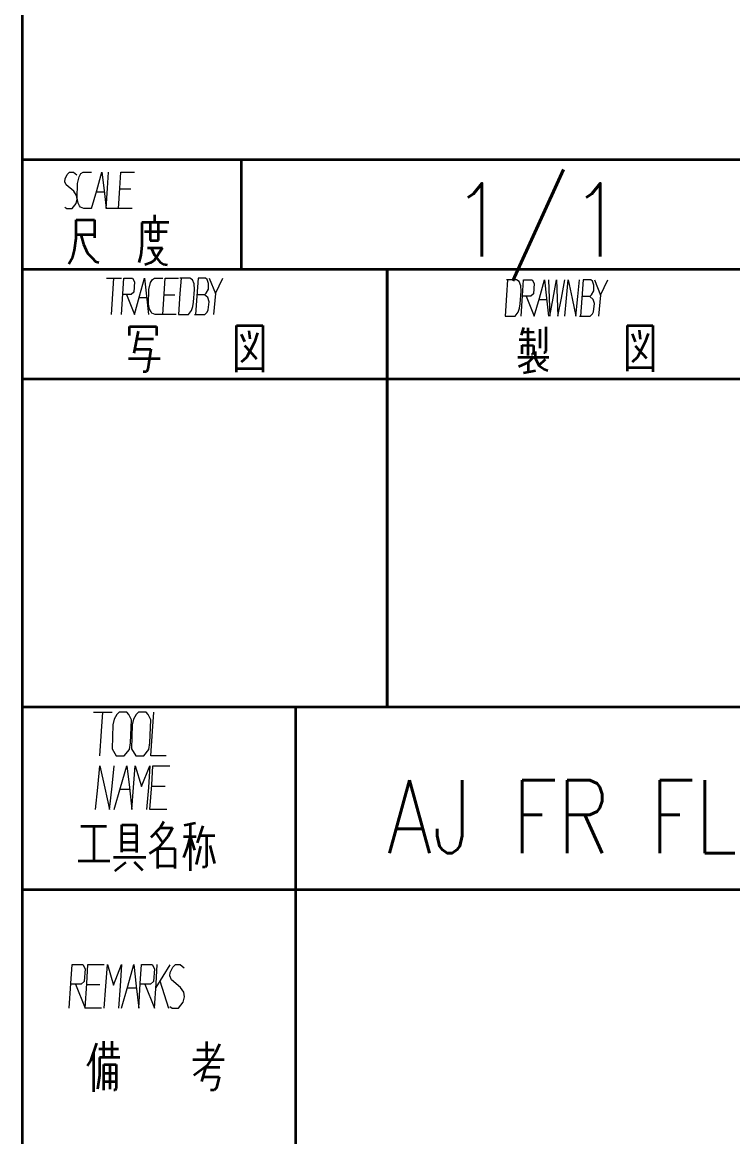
# Model space of a CAD drawing. Header units: millimetres. Extents: x 1333 to 104182, y -62616 to -5704.
# Drawn here: x 49564.3 to 49603.3, y -62531.8 to -62470.7 of the extents above; entities that cross this region are included whole.
import ezdxf
from ezdxf.enums import TextEntityAlignment as Align

# ---------------------------------------------------------------- set-up
doc = ezdxf.new("R2010")
doc.units = ezdxf.units.MM
doc.header["$LTSCALE"] = 0.5
doc.layers.add('08', color=1, linetype='Continuous')
doc.layers.add('SHM_LABEL', color=40, linetype='Continuous')
doc.styles.add('KAI', font='simplex.shx', dxfattribs={"width": 0.8, "bigfont": 'extfont.shx'})

# ---------------------------------------------------------------- blocks, each defined once
blk = doc.blocks.new('999')
at = {"color": 7, "lineweight": 35}
for p, q in [((75474.98, -11451.12), (75474.98, -11826.55)), ((75849.98, -11529.12), (75474.98, -11529.12)), ((75849.98, -11547.12), (75474.98, -11547.12)), ((75534.98, -11619.12), (75534.98, -11547.12)), ((75534.98, -11547.12), (75534.98, -11619.12)), ((75474.98, -11565.12), (75849.98, -11565.12)), ((75849.98, -11619.12), (75474.98, -11619.12)), ((75519.98, -11694.12), (75519.98, -11619.12)), ((75474.98, -11649.12), (75849.98, -11649.12))]:
    blk.add_line(p, q, dxfattribs=at)
at = {"color": 7, "lineweight": 35, "ltscale": 0.15}
blk.add_line((75510.98, -11529.12), (75510.98, -11547.12), dxfattribs=at)
at = {"color": 7, "lineweight": 35, "ltscale": 0.01048}
blk.add_line((75496.7, -11538.17), (75496.7, -11539.43), dxfattribs=at)
at = {"color": 7, "lineweight": 35, "ltscale": 0.024719}
blk.add_line((75483.84, -11541.97), (75483.84, -11539), dxfattribs=at)
at = {"color": 7, "lineweight": 35, "ltscale": 0.024854}
for p, q in [((75483.84, -11539), (75486.83, -11539)), ((75483.84, -11541.37), (75486.83, -11541.37))]:
    blk.add_line(p, q, dxfattribs=at)
at = {"color": 7, "lineweight": 35, "ltscale": 0.024521}
blk.add_line((75486.83, -11539), (75486.83, -11541.94), dxfattribs=at)
at = {"color": 7, "lineweight": 35, "ltscale": 0.031244}
blk.add_line((75494.66, -11539.43), (75494.66, -11543.18), dxfattribs=at)
at = {"color": 7, "lineweight": 35, "ltscale": 0.036694}
blk.add_line((75499.07, -11539.43), (75494.66, -11539.43), dxfattribs=at)
at = {"color": 7, "lineweight": 35, "ltscale": 0.024323}
for p, q in [((75496.01, -11539.43), (75496.01, -11542.35)), ((75497.36, -11542.35), (75497.36, -11539.43))]:
    blk.add_line(p, q, dxfattribs=at)
at = {"color": 7, "lineweight": 35, "ltscale": 0.016611}
blk.add_line((75483.54, -11543.94), (75483.84, -11541.97), dxfattribs=at)
at = {"color": 7, "lineweight": 35, "ltscale": 0.013959}
blk.add_line((75484.58, -11541.37), (75485.03, -11542.99), dxfattribs=at)
at = {"color": 7, "lineweight": 35, "ltscale": 0.030969}
blk.add_line((75498.78, -11540.97), (75495.07, -11540.97), dxfattribs=at)
at = {"color": 7, "lineweight": 35, "ltscale": 0.013629}
blk.add_line((75485.03, -11542.99), (75485.69, -11544.48), dxfattribs=at)
at = {"color": 7, "lineweight": 35, "ltscale": 0.013344}
blk.add_line((75494.66, -11543.18), (75494.48, -11544.77), dxfattribs=at)
at = {"color": 7, "lineweight": 35, "ltscale": 0.020715}
blk.add_line((75495.56, -11543.56), (75498.05, -11543.56), dxfattribs=at)
at = {"color": 7, "lineweight": 35, "ltscale": 0.011255}
blk.add_line((75496.01, -11542.35), (75497.36, -11542.35), dxfattribs=at)
at = {"color": 7, "lineweight": 35, "ltscale": 0.011421}
blk.add_line((75496.18, -11543.56), (75496.72, -11544.81), dxfattribs=at)
at = {"color": 7, "lineweight": 35, "ltscale": 0.020932}
blk.add_line((75498.05, -11543.56), (75496.65, -11545.64), dxfattribs=at)
at = {"color": 7, "lineweight": 35, "ltscale": 0.01079}
blk.add_line((75482.66, -11546.19), (75483.28, -11545.05), dxfattribs=at)
at = {"color": 7, "lineweight": 35, "ltscale": 0.009543}
blk.add_line((75483.28, -11545.05), (75483.54, -11543.94), dxfattribs=at)
at = {"color": 7, "lineweight": 35, "ltscale": 0.008799}
blk.add_line((75485.69, -11544.48), (75486.45, -11545.22), dxfattribs=at)
at = {"color": 7, "lineweight": 35, "ltscale": 0.007125}
blk.add_line((75486.45, -11545.22), (75487.04, -11545.83), dxfattribs=at)
at = {"color": 7, "lineweight": 35, "ltscale": 0.010648}
blk.add_line((75494.48, -11544.77), (75494.14, -11546), dxfattribs=at)
at = {"color": 7, "lineweight": 35, "ltscale": 0.011233}
blk.add_line((75496.72, -11544.81), (75497.58, -11545.86), dxfattribs=at)
at = {"color": 7, "lineweight": 35, "ltscale": 0.004316}
blk.add_line((75487.04, -11545.83), (75487.54, -11545.98), dxfattribs=at)
at = {"color": 7, "lineweight": 35, "ltscale": 0.008369}
blk.add_line((75496.09, -11546.05), (75495.14, -11546.38), dxfattribs=at)
at = {"color": 7, "lineweight": 35, "ltscale": 0.005809}
blk.add_line((75496.65, -11545.64), (75496.09, -11546.05), dxfattribs=at)
at = {"color": 7, "lineweight": 35, "ltscale": 0.006083}
blk.add_line((75497.58, -11545.86), (75498.17, -11546.28), dxfattribs=at)
at = {"color": 7, "lineweight": 35, "ltscale": 0.005221}
blk.add_line((75498.17, -11546.28), (75498.78, -11546.4), dxfattribs=at)
at = {"color": 7, "lineweight": 35, "ltscale": 0.036902}
blk.add_line((75492.6, -11556.54), (75497.03, -11556.54), dxfattribs=at)
at = {"color": 7, "lineweight": 35, "ltscale": 0.012259}
blk.add_line((75492.6, -11558.01), (75492.6, -11556.54), dxfattribs=at)
at = {"color": 7, "lineweight": 35, "ltscale": 0.012061}
blk.add_line((75497.03, -11556.54), (75497.03, -11557.98), dxfattribs=at)
at = {"color": 7, "lineweight": 35, "ltscale": 0.036108}
for p, q in [((75510.2, -11556.37), (75514.53, -11556.37)), ((75510.2, -11563.44), (75514.53, -11563.44))]:
    blk.add_line(p, q, dxfattribs=at)
at = {"color": 7, "lineweight": 35, "ltscale": 0.063873}
for p, q in [((75510.2, -11564.03), (75510.2, -11556.37)), ((75514.53, -11556.37), (75514.53, -11564.03))]:
    blk.add_line(p, q, dxfattribs=at)
at = {"color": 7, "lineweight": 35, "ltscale": 0.033368}
blk.add_line((75561.08, -11556.57), (75561.08, -11560.57), dxfattribs=at)
at = {"color": 7, "lineweight": 35, "ltscale": 0.0354}
for p, q in [((75574.46, -11556.36), (75578.7, -11556.36)), ((75574.46, -11563.25), (75578.7, -11563.25))]:
    blk.add_line(p, q, dxfattribs=at)
at = {"color": 7, "lineweight": 35, "ltscale": 0.06235}
blk.add_line((75574.46, -11556.36), (75574.46, -11563.85), dxfattribs=at)
at = {"color": 7, "lineweight": 35, "ltscale": 0.063303}
blk.add_line((75578.7, -11556.36), (75578.7, -11563.96), dxfattribs=at)
at = {"color": 7, "lineweight": 35, "ltscale": 0.030595}
blk.add_line((75494.02, -11557.3), (75493.34, -11560.9), dxfattribs=at)
at = {"color": 7, "lineweight": 35, "ltscale": 0.011061}
blk.add_line((75511, -11557.77), (75511.55, -11558.98), dxfattribs=at)
at = {"color": 7, "lineweight": 35, "ltscale": 0.010992}
blk.add_line((75512.21, -11557.25), (75512.4, -11558.55), dxfattribs=at)
at = {"color": 7, "lineweight": 35, "ltscale": 0.013066}
blk.add_line((75513.65, -11557.58), (75513.18, -11559.08), dxfattribs=at)
at = {"color": 7, "lineweight": 35, "ltscale": 0.011129}
blk.add_line((75557.42, -11556.68), (75557.04, -11557.96), dxfattribs=at)
at = {"color": 7, "lineweight": 35, "ltscale": 0.016373}
blk.add_line((75557.2, -11557.42), (75559.16, -11557.46), dxfattribs=at)
at = {"color": 7, "lineweight": 35, "ltscale": 0.038324}
blk.add_line((75558.11, -11556.71), (75558.1, -11561.3), dxfattribs=at)
at = {"color": 7, "lineweight": 35, "ltscale": 0.025931}
blk.add_line((75560.1, -11556.96), (75560.1, -11560.07), dxfattribs=at)
at = {"color": 7, "lineweight": 35, "ltscale": 0.011726}
blk.add_line((75575.3, -11557.74), (75575.77, -11559.06), dxfattribs=at)
at = {"color": 7, "lineweight": 35, "ltscale": 0.01243}
blk.add_line((75576.45, -11557.1), (75576.57, -11558.58), dxfattribs=at)
at = {"color": 7, "lineweight": 35, "ltscale": 0.012115}
blk.add_line((75577.89, -11557.65), (75577.41, -11559.02), dxfattribs=at)
at = {"color": 7, "lineweight": 35, "ltscale": 0.022034}
blk.add_line((75493.46, -11560.24), (75496.11, -11560.24), dxfattribs=at)
at = {"color": 7, "lineweight": 35, "ltscale": 0.023132}
blk.add_line((75493.78, -11558.57), (75496.56, -11558.57), dxfattribs=at)
at = {"color": 7, "lineweight": 35, "ltscale": 0.027953}
blk.add_line((75496.11, -11560.24), (75495.64, -11563.56), dxfattribs=at)
at = {"color": 7, "lineweight": 35, "ltscale": 0.010602}
blk.add_line((75511.55, -11559.62), (75512.4, -11560.56), dxfattribs=at)
at = {"color": 7, "lineweight": 35, "ltscale": 0.023868}
blk.add_line((75513.18, -11559.08), (75511.85, -11561.61), dxfattribs=at)
at = {"color": 7, "lineweight": 35, "ltscale": 0.022352}
blk.add_line((75556.72, -11558.65), (75559.4, -11558.63), dxfattribs=at)
at = {"color": 7, "lineweight": 35, "ltscale": 0.01182}
blk.add_line((75557.2, -11561.03), (75557.21, -11559.61), dxfattribs=at)
at = {"color": 7, "lineweight": 35, "ltscale": 0.015227}
blk.add_line((75557.21, -11559.61), (75559.04, -11559.66), dxfattribs=at)
at = {"color": 7, "lineweight": 35, "ltscale": 0.009534}
blk.add_line((75559.04, -11559.66), (75559.05, -11560.8), dxfattribs=at)
at = {"color": 7, "lineweight": 35, "ltscale": 0.023128}
blk.add_line((75575.77, -11559.68), (75577.63, -11561.74), dxfattribs=at)
at = {"color": 7, "lineweight": 35, "ltscale": 0.023781}
blk.add_line((75577.41, -11559.02), (75576.16, -11561.58), dxfattribs=at)
at = {"color": 7, "lineweight": 35, "ltscale": 0.043213}
blk.add_line((75492.46, -11561.8), (75497.65, -11561.8), dxfattribs=at)
at = {"color": 7, "lineweight": 35, "ltscale": 0.009648}
blk.add_line((75511.85, -11561.61), (75511, -11562.4), dxfattribs=at)
at = {"color": 7, "lineweight": 35, "ltscale": 0.01417}
blk.add_line((75512.4, -11560.56), (75513.51, -11561.85), dxfattribs=at)
at = {"color": 7, "lineweight": 35, "ltscale": 0.042615}
blk.add_line((75556.49, -11561.58), (75561.6, -11561.58), dxfattribs=at)
at = {"color": 7, "lineweight": 35, "ltscale": 0.01003}
blk.add_line((75559.06, -11561.58), (75558.2, -11562.43), dxfattribs=at)
at = {"color": 7, "lineweight": 35, "ltscale": 0.001526}
for p, q in [((75558.89, -11561.12), (75558.71, -11561.14)), ((75560.92, -11560.82), (75560.74, -11560.82))]:
    blk.add_line(p, q, dxfattribs=at)
at = {"color": 7, "lineweight": 35, "ltscale": 0.002986}
blk.add_line((75559.05, -11560.8), (75558.89, -11561.12), dxfattribs=at)
at = {"color": 7, "lineweight": 35, "ltscale": 0.008582}
blk.add_line((75559.31, -11560.64), (75559.31, -11561.67), dxfattribs=at)
at = {"color": 7, "lineweight": 35, "ltscale": 0.011677}
blk.add_line((75559.31, -11561.67), (75559.93, -11562.93), dxfattribs=at)
at = {"color": 7, "lineweight": 35, "ltscale": 0.011854}
blk.add_line((75560.98, -11561.97), (75559.93, -11562.93), dxfattribs=at)
at = {"color": 7, "lineweight": 35, "ltscale": 0.002477}
blk.add_line((75561.08, -11560.57), (75560.92, -11560.82), dxfattribs=at)
at = {"color": 7, "lineweight": 35, "ltscale": 0.009909}
blk.add_line((75576.16, -11561.58), (75575.28, -11562.38), dxfattribs=at)
at = {"color": 7, "lineweight": 35, "ltscale": 0.00435}
blk.add_line((75495.4, -11563.96), (75494.88, -11563.99), dxfattribs=at)
at = {"color": 7, "lineweight": 35, "ltscale": 0.003899}
blk.add_line((75495.64, -11563.56), (75495.4, -11563.96), dxfattribs=at)
at = {"color": 7, "lineweight": 35, "ltscale": 0.014748}
blk.add_line((75558.2, -11562.43), (75556.58, -11563.13), dxfattribs=at)
at = {"color": 7, "lineweight": 35, "ltscale": 0.016726}
blk.add_line((75557.42, -11564.14), (75559.38, -11563.73), dxfattribs=at)
at = {"color": 7, "lineweight": 35, "ltscale": 0.013156}
blk.add_line((75558.2, -11562.43), (75558.2, -11564), dxfattribs=at)
at = {"color": 7, "lineweight": 35, "ltscale": 0.008684}
blk.add_line((75559.93, -11562.93), (75560.78, -11563.52), dxfattribs=at)
at = {"color": 7, "lineweight": 35, "ltscale": 0.005745}
blk.add_line((75560.78, -11563.52), (75561.43, -11563.75), dxfattribs=at)
at = {"color": 7, "lineweight": 35, "ltscale": 0.035352}
blk.add_line((75484.6, -11638.71), (75488.85, -11638.71), dxfattribs=at)
at = {"color": 7, "lineweight": 35, "ltscale": 0.047238}
blk.add_line((75486.74, -11638.71), (75486.74, -11644.38), dxfattribs=at)
at = {"color": 7, "lineweight": 35, "ltscale": 0.037363}
blk.add_line((75491.33, -11642.96), (75491.33, -11638.48), dxfattribs=at)
at = {"color": 7, "lineweight": 35, "ltscale": 0.020349}
for p, q in [((75491.33, -11638.48), (75493.77, -11638.48)), ((75491.33, -11639.9), (75493.77, -11639.9)), ((75491.33, -11641.29), (75493.77, -11641.29)), ((75491.33, -11642.6), (75493.77, -11642.6))]:
    blk.add_line(p, q, dxfattribs=at)
at = {"color": 7, "lineweight": 35, "ltscale": 0.037793}
blk.add_line((75493.77, -11638.48), (75493.77, -11643.01), dxfattribs=at)
at = {"color": 7, "lineweight": 35, "ltscale": 0.018417}
blk.add_line((75497.68, -11638.97), (75496.13, -11640.55), dxfattribs=at)
at = {"color": 7, "lineweight": 35, "ltscale": 0.01005}
blk.add_line((75498.25, -11637.91), (75497.68, -11638.97), dxfattribs=at)
at = {"color": 7, "lineweight": 35, "ltscale": 0.016846}
blk.add_line((75497.68, -11638.97), (75499.7, -11638.97), dxfattribs=at)
at = {"color": 7, "lineweight": 35, "ltscale": 0.013337}
blk.add_line((75499.7, -11638.97), (75498.92, -11640.37), dxfattribs=at)
at = {"color": 7, "lineweight": 35, "ltscale": 0.015902}
blk.add_line((75503.46, -11638.19), (75501.6, -11638.58), dxfattribs=at)
at = {"color": 7, "lineweight": 35, "ltscale": 0.063971}
blk.add_line((75502.57, -11638.38), (75502.57, -11646.05), dxfattribs=at)
at = {"color": 7, "lineweight": 35, "ltscale": 0.024585}
blk.add_line((75504.65, -11638.62), (75503.74, -11641.43), dxfattribs=at)
at = {"color": 7, "lineweight": 35, "ltscale": 0.016932}
blk.add_line((75498.11, -11641.38), (75496.96, -11639.71), dxfattribs=at)
at = {"color": 7, "lineweight": 35, "ltscale": 0.018938}
blk.add_line((75498.92, -11640.37), (75497.5, -11642.14), dxfattribs=at)
at = {"color": 7, "lineweight": 35, "ltscale": 0.01731}
blk.add_line((75501.49, -11640.4), (75503.56, -11640.4), dxfattribs=at)
at = {"color": 7, "lineweight": 35, "ltscale": 0.015606}
blk.add_line((75502.57, -11640.4), (75502.11, -11642.21), dxfattribs=at)
at = {"color": 7, "lineweight": 35, "ltscale": 0.019506}
blk.add_line((75502.57, -11640.4), (75503.31, -11642.62), dxfattribs=at)
at = {"color": 7, "lineweight": 35, "ltscale": 0.021167}
blk.add_line((75504.13, -11640.23), (75506.67, -11640.23), dxfattribs=at)
at = {"color": 7, "lineweight": 35, "ltscale": 0.041412}
blk.add_line((75505.28, -11640.23), (75505.28, -11645.2), dxfattribs=at)
at = {"color": 7, "lineweight": 35, "ltscale": 0.0158}
blk.add_line((75497.5, -11642.14), (75495.91, -11643.18), dxfattribs=at)
at = {"color": 7, "lineweight": 35, "ltscale": 0.023572}
for p, q in [((75497.26, -11642.34), (75500.09, -11642.34)), ((75497.26, -11645.19), (75500.09, -11645.19))]:
    blk.add_line(p, q, dxfattribs=at)
at = {"color": 7, "lineweight": 35, "ltscale": 0.027603}
blk.add_line((75497.26, -11645.65), (75497.26, -11642.34), dxfattribs=at)
at = {"color": 7, "lineweight": 35, "ltscale": 0.027719}
blk.add_line((75500.09, -11642.34), (75500.09, -11645.66), dxfattribs=at)
at = {"color": 7, "lineweight": 35, "ltscale": 0.014325}
blk.add_line((75502.11, -11642.21), (75501.5, -11643.82), dxfattribs=at)
at = {"color": 7, "lineweight": 35, "ltscale": 0.025803}
blk.add_line((75504.27, -11641.98), (75503.58, -11644.99), dxfattribs=at)
at = {"color": 7, "lineweight": 35, "ltscale": 0.025435}
blk.add_line((75505.83, -11641.84), (75506.57, -11644.8), dxfattribs=at)
at = {"color": 7, "lineweight": 35, "ltscale": 0.043274}
blk.add_line((75484.17, -11644.38), (75489.36, -11644.38), dxfattribs=at)
at = {"color": 7, "lineweight": 35, "ltscale": 0.044141}
blk.add_line((75489.99, -11643.76), (75495.29, -11643.76), dxfattribs=at)
at = {"color": 7, "lineweight": 35, "ltscale": 0.016232}
blk.add_line((75493.36, -11644.56), (75494.75, -11645.93), dxfattribs=at)
at = {"color": 7, "lineweight": 35, "ltscale": 0.019084}
blk.add_line((75492, -11644.66), (75490.2, -11646.08), dxfattribs=at)
at = {"color": 7, "lineweight": 35, "ltscale": 0.003479}
blk.add_line((75505.03, -11645.45), (75504.61, -11645.45), dxfattribs=at)
at = {"color": 7, "lineweight": 35, "ltscale": 0.002965}
blk.add_line((75505.28, -11645.2), (75505.03, -11645.45), dxfattribs=at)
at = {"color": 7, "lineweight": 35, "ltscale": 0.025411}
blk.add_line((75487.17, -11674.38), (75486.22, -11677.27), dxfattribs=at)
at = {"color": 7, "lineweight": 35, "ltscale": 0.027148}
blk.add_line((75487.54, -11675.3), (75490.8, -11675.3), dxfattribs=at)
at = {"color": 7, "lineweight": 35, "ltscale": 0.022592}
for p, q in [((75488.37, -11676.75), (75488.37, -11674.04)), ((75489.69, -11674.04), (75489.69, -11676.75))]:
    blk.add_line(p, q, dxfattribs=at)
at = {"color": 7, "lineweight": 35, "ltscale": 0.023694}
blk.add_line((75503.68, -11675.47), (75506.53, -11675.47), dxfattribs=at)
at = {"color": 7, "lineweight": 35, "ltscale": 0.024792}
blk.add_line((75505.3, -11674.09), (75505.3, -11677.06), dxfattribs=at)
at = {"color": 7, "lineweight": 35, "ltscale": 0.012975}
blk.add_line((75507.43, -11674.54), (75506.77, -11675.95), dxfattribs=at)
at = {"color": 7, "lineweight": 35, "ltscale": 0.008319}
blk.add_line((75486.22, -11677.27), (75485.66, -11678.1), dxfattribs=at)
at = {"color": 7, "lineweight": 35, "ltscale": 0.05408}
blk.add_line((75486.68, -11675.87), (75486.68, -11682.36), dxfattribs=at)
at = {"color": 7, "lineweight": 35, "ltscale": 0.024649}
blk.add_line((75487.66, -11676.75), (75487.66, -11679.71), dxfattribs=at)
at = {"color": 7, "lineweight": 35, "ltscale": 0.028174}
blk.add_line((75491.04, -11676.75), (75487.66, -11676.75), dxfattribs=at)
at = {"color": 7, "lineweight": 35, "ltscale": 0.042786}
blk.add_line((75503.04, -11677.06), (75508.17, -11677.06), dxfattribs=at)
at = {"color": 7, "lineweight": 35, "ltscale": 0.021694}
blk.add_line((75506.77, -11675.95), (75505.33, -11678.12), dxfattribs=at)
at = {"color": 7, "lineweight": 35, "ltscale": 0.035175}
blk.add_line((75488.4, -11682.08), (75488.4, -11677.86), dxfattribs=at)
at = {"color": 7, "lineweight": 35, "ltscale": 0.016663}
for p, q in [((75488.4, -11677.86), (75490.4, -11677.86)), ((75488.4, -11679.3), (75490.4, -11679.3)), ((75488.4, -11680.7), (75490.4, -11680.7))]:
    blk.add_line(p, q, dxfattribs=at)
at = {"color": 7, "lineweight": 35, "ltscale": 0.033734}
blk.add_line((75489.38, -11677.86), (75489.38, -11681.91), dxfattribs=at)
at = {"color": 7, "lineweight": 35, "ltscale": 0.033121}
blk.add_line((75490.4, -11677.86), (75490.4, -11681.83), dxfattribs=at)
at = {"color": 7, "lineweight": 35, "ltscale": 0.022085}
blk.add_line((75505.33, -11678.12), (75503.19, -11679.68), dxfattribs=at)
at = {"color": 7, "lineweight": 35, "ltscale": 0.020106}
blk.add_line((75505.1, -11678.36), (75504.47, -11680.69), dxfattribs=at)
at = {"color": 7, "lineweight": 35, "ltscale": 0.019763}
blk.add_line((75507.47, -11678.36), (75505.1, -11678.36), dxfattribs=at)
at = {"color": 7, "lineweight": 35, "ltscale": 0.018661}
blk.add_line((75487.66, -11679.71), (75487.35, -11681.92), dxfattribs=at)
at = {"color": 7, "lineweight": 35, "ltscale": 0.022498}
blk.add_line((75504.69, -11679.9), (75507.38, -11679.9), dxfattribs=at)
at = {"color": 7, "lineweight": 35, "ltscale": 0.015392}
blk.add_line((75507.38, -11679.9), (75506.91, -11681.69), dxfattribs=at)
at = {"color": 7, "lineweight": 35, "ltscale": 0.001892}
blk.add_line((75490.24, -11682.1), (75490.01, -11682.1), dxfattribs=at)
at = {"color": 7, "lineweight": 35, "ltscale": 0.002609}
blk.add_line((75490.4, -11681.83), (75490.24, -11682.1), dxfattribs=at)
at = {"color": 7, "lineweight": 35, "ltscale": 0.005042}
blk.add_line((75506.51, -11682.08), (75505.91, -11682.08), dxfattribs=at)
at = {"color": 7, "lineweight": 35, "ltscale": 0.004646}
blk.add_line((75506.91, -11681.69), (75506.51, -11682.08), dxfattribs=at)
at = {"color": 7, "lineweight": 13}
for points in [[(75481.97, -11536.9), (75482.31, -11537.13), (75483.16, -11537.13), (75483.83, -11536.3), (75484, -11535.55), (75483.89, -11534.95), (75483.44, -11534.28), (75482.19, -11533.23), (75481.97, -11532.7), (75482.02, -11532.25), (75482.36, -11531.5), (75482.76, -11531.13), (75483.38, -11531.13), (75483.95, -11531.58)], [(75486.32, -11537.13), (75485.08, -11537.13), (75484.57, -11536.9), (75484.4, -11536.68), (75484.17, -11536.23), (75484, -11535.4), (75484.06, -11533), (75484.34, -11531.88), (75484.63, -11531.35), (75484.97, -11531.13), (75486.38, -11531.13)], [(75486.38, -11537.13), (75487.23, -11534.13), (75488.08, -11531.13), (75488.42, -11534.13), (75488.75, -11537.13)], [(75490.79, -11537.13), (75488.75, -11537.13), (75488.98, -11533.75), (75489.15, -11531.13)], [(75493.05, -11537.13), (75490.79, -11537.13), (75491.02, -11533.75), (75491.19, -11531.13), (75493.45, -11531.13)], [(75487.17, -11534.35), (75488.42, -11534.35)], [(75491.02, -11533.9), (75492.83, -11533.9)], [(75488.83, -11548.55), (75491.27, -11548.55)], [(75489.66, -11554.55), (75489.88, -11551.17), (75490.05, -11548.55)], [(75491.27, -11554.55), (75491.49, -11551.17), (75491.66, -11548.55), (75493.1, -11548.55), (75493.43, -11549.15), (75493.32, -11550.87), (75492.88, -11551.25), (75491.49, -11551.25)], [(75493.43, -11554.55), (75494.26, -11551.55), (75495.09, -11548.55), (75495.43, -11551.55), (75495.76, -11554.55)], [(75498.03, -11554.55), (75496.81, -11554.55), (75496.31, -11554.32), (75496.15, -11554.1), (75495.92, -11553.65), (75495.76, -11552.82), (75495.81, -11550.42), (75496.09, -11549.3), (75496.37, -11548.77), (75496.7, -11548.55), (75498.09, -11548.55)], [(75500.3, -11554.55), (75498.09, -11554.55), (75498.31, -11551.17), (75498.47, -11548.55), (75500.69, -11548.55)], [(75500.69, -11554.55), (75502.3, -11554.55), (75502.8, -11553.87), (75503.02, -11553.2), (75503.13, -11552.52), (75503.3, -11550.42), (75503.24, -11549.52), (75502.96, -11548.85), (75502.52, -11548.55), (75500.91, -11548.55)], [(75501.08, -11548.55), (75500.91, -11551.1), (75500.69, -11554.55)], [(75503.3, -11554.55), (75505.01, -11554.55), (75505.4, -11554.17), (75505.57, -11553.8), (75505.73, -11552.45), (75505.51, -11551.77), (75504.96, -11551.32), (75505.24, -11551.02), (75505.62, -11550.35), (75505.62, -11549.45), (75505.4, -11548.77), (75505.12, -11548.55), (75503.91, -11548.55), (75503.68, -11551.55), (75503.46, -11554.55)], [(75505.73, -11548.55), (75506.73, -11551.1), (75506.4, -11554.55)], [(75506.73, -11551.1), (75507.95, -11548.55)], [(75554.4, -11554.84), (75556.01, -11554.84), (75556.51, -11554.16), (75556.74, -11553.49), (75556.85, -11552.81), (75557.01, -11550.71), (75556.96, -11549.81), (75556.68, -11549.14), (75556.24, -11548.84), (75554.62, -11548.84)], [(75554.79, -11548.84), (75554.62, -11551.39), (75554.4, -11554.84)], [(75557.01, -11554.84), (75557.24, -11551.46), (75557.4, -11548.84), (75558.85, -11548.84), (75559.18, -11549.44), (75559.07, -11551.16), (75558.63, -11551.54), (75557.24, -11551.54)], [(75559.18, -11554.84), (75560.02, -11551.84), (75560.85, -11548.84), (75561.18, -11551.84), (75561.52, -11554.84)], [(75561.52, -11548.84), (75561.63, -11551.84), (75561.74, -11554.84), (75562.29, -11551.84), (75562.85, -11548.84), (75562.96, -11551.84), (75563.07, -11554.84), (75563.63, -11551.84), (75564.18, -11548.84)], [(75564.18, -11554.84), (75564.46, -11551.84), (75564.74, -11548.84), (75565.41, -11551.91), (75566.02, -11554.84), (75566.35, -11551.61), (75566.63, -11548.84)], [(75566.63, -11554.84), (75568.35, -11554.84), (75568.74, -11554.46), (75568.91, -11554.09), (75569.07, -11552.74), (75568.85, -11552.06), (75568.3, -11551.61), (75568.57, -11551.31), (75568.96, -11550.64), (75568.96, -11549.74), (75568.74, -11549.06), (75568.46, -11548.84), (75567.24, -11548.84), (75567.02, -11551.84), (75566.8, -11554.84)], [(75569.07, -11548.84), (75570.07, -11551.39), (75569.74, -11554.84)], [(75570.07, -11551.39), (75571.3, -11548.84)], [(75492.1, -11551.25), (75493.43, -11554.55)], [(75494.21, -11551.77), (75495.43, -11551.77)], [(75498.31, -11551.32), (75500.08, -11551.32)], [(75504.96, -11551.32), (75503.68, -11551.32)], [(75557.85, -11551.54), (75559.18, -11554.84)], [(75559.96, -11552.06), (75561.18, -11552.06)], [(75568.3, -11551.61), (75567.02, -11551.61)], [(75486.7, -11619.94), (75489.74, -11619.94)], [(75487.73, -11627.14), (75488.01, -11623.09), (75488.22, -11619.94)], [(75498.62, -11627.14), (75496.12, -11627.14), (75496.4, -11623.09), (75496.61, -11619.94)], [(75487.04, -11635.95), (75487.39, -11632.35), (75487.74, -11628.75), (75488.57, -11632.44), (75489.33, -11635.95), (75489.75, -11632.08), (75490.09, -11628.75)], [(75490.09, -11635.95), (75491.13, -11632.35), (75492.17, -11628.75), (75492.59, -11632.35), (75493, -11635.95)], [(75493, -11635.95), (75493.28, -11632.35), (75493.56, -11628.75), (75494.6, -11632.17), (75495.98, -11628.75), (75495.71, -11632.35), (75495.43, -11635.95)], [(75498.76, -11635.95), (75495.98, -11635.95), (75496.26, -11631.9), (75496.47, -11628.75), (75499.24, -11628.75)], [(75491.06, -11632.62), (75492.59, -11632.62)], [(75496.26, -11632.08), (75498.48, -11632.08)], [(75482.71, -11668.62), (75482.98, -11664.57), (75483.18, -11661.42), (75484.91, -11661.42), (75485.31, -11662.14), (75485.18, -11664.21), (75484.65, -11664.66), (75482.98, -11664.66)], [(75487.98, -11668.62), (75485.31, -11668.62), (75485.58, -11664.57), (75485.78, -11661.42), (75488.45, -11661.42)], [(75488.45, -11668.62), (75488.71, -11665.02), (75488.98, -11661.42), (75489.98, -11664.84), (75491.32, -11661.42), (75491.05, -11665.02), (75490.78, -11668.62)], [(75491.32, -11668.62), (75492.32, -11665.02), (75493.32, -11661.42), (75493.72, -11665.02), (75494.12, -11668.62)], [(75494.12, -11668.62), (75494.38, -11664.57), (75494.58, -11661.42), (75496.32, -11661.42), (75496.72, -11662.14), (75496.58, -11664.21), (75496.05, -11664.66), (75494.38, -11664.66)], [(75496.72, -11668.62), (75496.98, -11664.57), (75497.18, -11661.42)], [(75499.25, -11661.51), (75496.92, -11665.2)], [(75499.25, -11668.35), (75499.65, -11668.62), (75500.65, -11668.62), (75501.45, -11667.63), (75501.65, -11666.73), (75501.52, -11666.01), (75500.99, -11665.2), (75499.52, -11663.94), (75499.25, -11663.31), (75499.32, -11662.77), (75499.72, -11661.87), (75500.19, -11661.42), (75500.92, -11661.42), (75501.59, -11661.96)], [(75483.71, -11664.66), (75485.31, -11668.62)], [(75485.58, -11664.75), (75487.71, -11664.75)], [(75495.12, -11664.66), (75496.72, -11668.62)], [(75497.58, -11664.12), (75499.05, -11668.62)], [(75492.25, -11665.29), (75493.72, -11665.29)]]:
    blk.add_lwpolyline(points, dxfattribs=at)
for points in [[(75491.75, -11627.14), (75492.59, -11626.06), (75492.79, -11624.98), (75492.93, -11621.2), (75492.52, -11620.3), (75492.17, -11619.94), (75490.92, -11619.94), (75490.51, -11620.3), (75490.09, -11621.11), (75489.88, -11622.01), (75489.74, -11625.97), (75490.44, -11627.14)], [(75494.94, -11627.14), (75495.77, -11626.06), (75495.98, -11624.98), (75496.12, -11621.2), (75495.7, -11620.3), (75495.36, -11619.94), (75494.11, -11619.94), (75493.69, -11620.3), (75493.28, -11621.11), (75493.07, -11622.01), (75492.93, -11625.97), (75493.63, -11627.14)]]:
    blk.add_lwpolyline(points, close=True, dxfattribs=at)

msp = doc.modelspace()

# ---------------------------------------------------------------- block references
at = {"layer": '08', "color": 55, "xscale": 0.3333333333430346, "yscale": 0.3333333333284827, "zscale": 0.3333333333333333}
msp.add_blockref('999', (24405.994, -58635.239), dxfattribs=at)

# ---------------------------------------------------------------- texts
at = {"layer": 'SHM_LABEL', "style": 'KAI', "width": 0.9}
msp.add_text('1/1', height=4, dxfattribs=at).set_placement((49592.606, -62481.858), align=Align.MIDDLE)
at = {"layer": 'SHM_LABEL', "style": 'KAI', "width": 0.8}
msp.add_text('AJ FR FLOOR-SIDE PANEL&STUD', height=4, dxfattribs=at).set_placement((49584.32, -62516.279))

doc.saveas('drawing.dxf')
